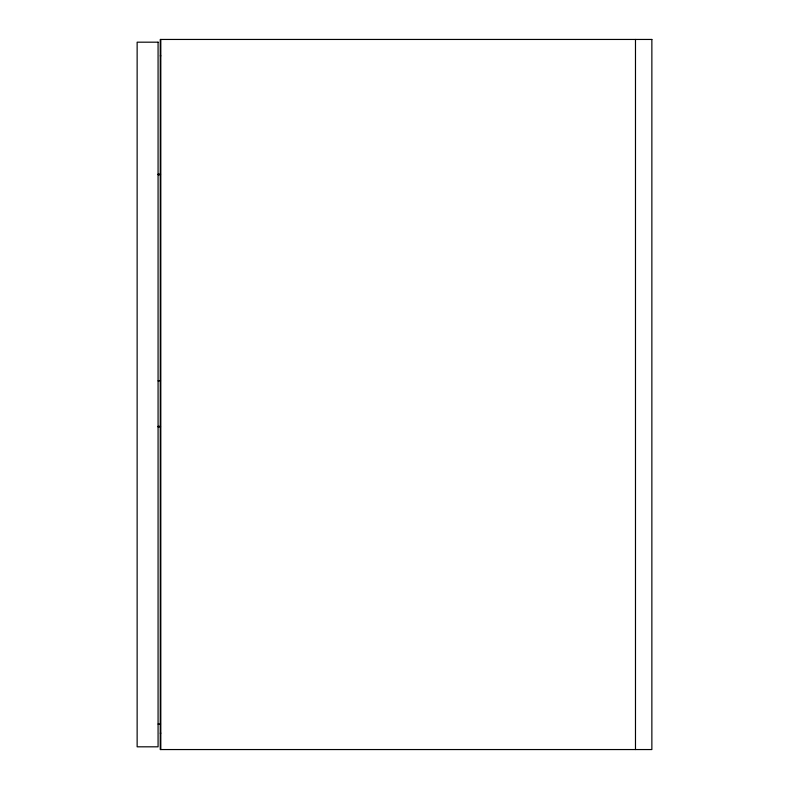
<?xml version="1.0" encoding="UTF-8"?>
<svg xmlns="http://www.w3.org/2000/svg" width="789" height="789" viewBox="0 0 789 789"><rect width="100%" height="100%" fill="white"/><g stroke="black" fill="none" stroke-linecap="round" stroke-linejoin="round"><path stroke-width="1.18" d="M160.256 55.841L160.808 55.841M158.076 174.191L160.532 174.191M158.076 174.734L160.532 174.734M158.076 380.84L160.532 380.84M158.076 426.366L160.532 426.366M158.076 426.908L160.532 426.908M158.076 724.055L160.532 724.055M160.256 733.159L160.808 733.159M635.48 39.45L635.48 749.55M160.808 39.45L160.808 749.55M651.862 39.45L160.256 39.45L160.256 749.55L651.862 749.55L651.862 39.45M158.076 42.182L137.138 42.182L137.138 746.818L158.076 746.818L158.076 42.182"/></g></svg>
